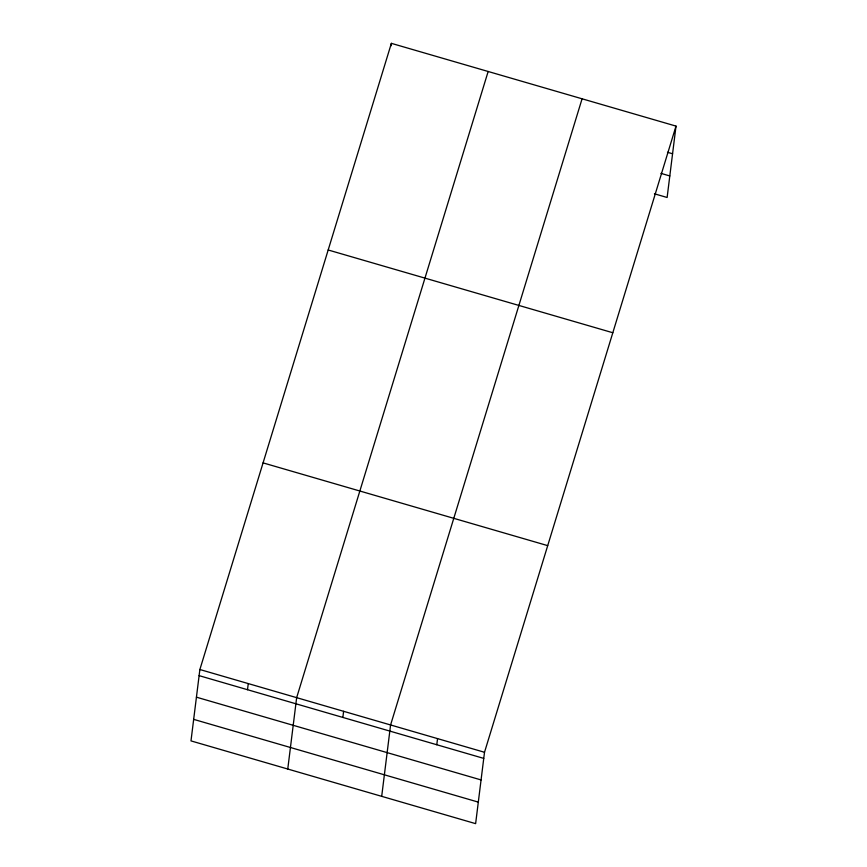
<?xml version="1.0" encoding="UTF-8"?>
<svg xmlns="http://www.w3.org/2000/svg" width="867" height="867" viewBox="0 0 867 867"><rect width="100%" height="100%" fill="white"/><g stroke="black" fill="none" stroke-linecap="round" stroke-linejoin="round"><path stroke-width="1.3" d="M199.876 669.519L190.989 740.895L475.625 823.65L484.512 752.274L676.011 126.105L391.375 43.35L199.876 669.519L484.512 752.274M247.496 689.709L248.265 683.586M287.757 769.029L296.655 697.653L488.154 71.484M391.071 45.799L391.375 43.35M342.855 717.432L343.614 711.308M381.697 796.339L390.583 724.964L582.082 98.795M436.784 744.742L437.553 738.619M676.011 126.105L667.124 197.481L654.433 193.796M667.492 152.289L672.575 153.762M660.925 173.367L669.812 175.947M328.181 249.989L612.817 332.744M263.069 462.88L547.706 545.636M199.107 675.642L483.753 758.397M196.43 697.176L481.066 779.932M193.666 719.361L478.302 802.116"/></g></svg>
